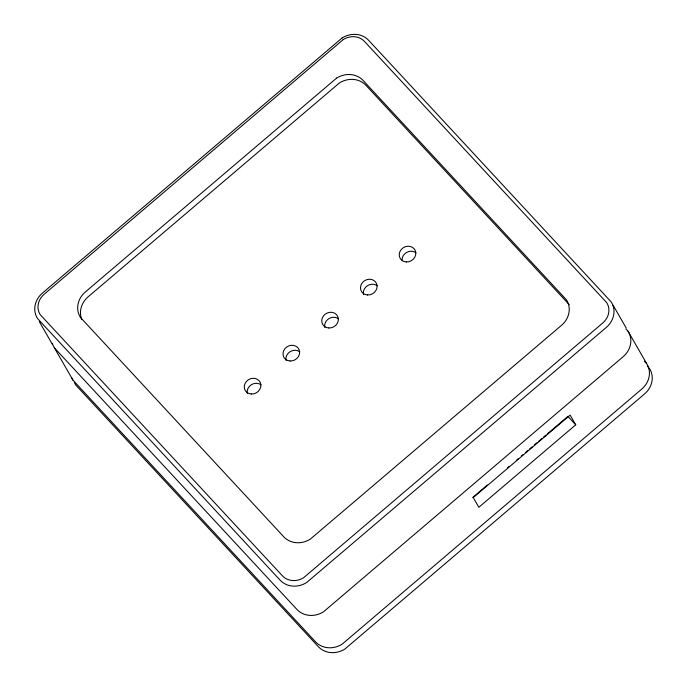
<?xml version="1.0" encoding="UTF-8"?>
<svg xmlns="http://www.w3.org/2000/svg" width="687" height="687" viewBox="0 0 687 687"><rect width="100%" height="100%" fill="white"/><g stroke="black" fill="none" stroke-linecap="round" stroke-linejoin="round"><path stroke-width="1.03" d="M472.665 497.508L487.315 485.022M507.659 467.692L509.29 466.301M516.615 460.058L518.238 458.676M521.493 455.902L523.125 454.511M525.564 452.432L528.002 450.354M529.634 448.963L532.073 446.885M534.52 444.807L536.959 442.729M538.591 441.337L541.845 438.564M543.469 437.181L545.916 435.094M547.539 433.712L567.891 416.374L575.715 424.815L478.83 507.298L473.249 497.586L570.133 415.103L575.715 424.815M625.866 328.884L628.055 331.237L646.665 363.603A21.288 19.133 -29.9 0 1 641.761 389.074L342.117 644.174A21.288 19.133 -29.9 0 1 315.582 641.864L73.002 380.194L54.385 347.837A21.288 19.133 -29.9 0 1 52.306 343.285M644.475 361.242L646.665 363.603M647.266 366.102L649.455 368.455A21.288 19.133 -29.9 0 1 644.552 393.934L344.908 649.026A21.288 19.133 -29.9 0 1 318.373 646.716L75.793 385.055A21.288 19.133 -29.9 0 1 74.385 382.393M569.24 304.685L365.905 85.291A21.288 19.133 -29.9 0 0 339.369 82.981L88.142 296.81A21.288 19.133 -29.9 0 0 81.839 319.627M54.385 347.837L296.973 609.498A21.288 19.133 -29.9 0 0 323.508 611.808L623.152 356.716A21.288 19.133 -29.9 0 0 628.055 331.237M613.07 305.183L626.192 328M39.408 321.782L52.53 344.599M73.002 380.194A21.288 19.133 -29.9 0 1 71.594 377.541M247.346 393.505A8.519 7.651 -29.9 0 1 251.313 384.737A8.519 7.651 -29.9 0 1 261.034 384.849M286.075 360.495A8.519 7.651 -29.9 0 1 290.043 351.718A8.519 7.651 -29.9 0 1 299.764 351.83M324.814 327.476A8.519 7.651 -29.9 0 1 328.781 318.708A8.519 7.651 -29.9 0 1 338.493 318.82M363.543 294.465A8.519 7.651 -29.9 0 1 367.511 285.689A8.519 7.651 -29.9 0 1 377.232 285.801M402.11 260.244A8.519 7.651 -29.9 0 1 406.824 252.335A8.519 7.651 -29.9 0 1 415.961 252.782M342.092 37.974L42.448 293.066A21.288 19.133 -29.9 0 0 37.545 318.545L280.133 580.206A21.288 19.133 -29.9 0 0 306.668 582.524L606.303 327.424A21.288 19.133 -29.9 0 0 611.207 301.945L368.627 40.284A21.288 19.133 -29.9 0 0 342.092 37.974M343.242 39.571L44.14 294.268A17.029 15.312 -29.9 0 0 40.215 314.646L282.426 575.835A17.029 15.312 -29.9 0 0 303.654 577.69L602.757 322.984A17.029 15.312 -29.9 0 0 606.681 302.606L364.471 41.418A17.029 15.312 -29.9 0 0 343.242 39.571M336.578 78.129L85.351 291.958A21.288 19.133 -29.9 0 0 80.448 317.428L283.783 536.813A21.288 19.133 -29.9 0 0 310.318 539.132L561.545 325.303A21.288 19.133 -29.9 0 0 566.449 299.824L363.114 80.439A21.288 19.133 -29.9 0 0 336.578 78.129M251.296 394.012A8.519 7.651 -29.9 0 0 260.347 382.659A8.519 7.651 -29.9 0 0 246.126 381.783A8.519 7.651 -29.9 0 0 251.296 394.012M290.026 360.993A8.519 7.651 -29.9 0 0 299.077 349.64A8.519 7.651 -29.9 0 0 284.856 348.764A8.519 7.651 -29.9 0 0 290.026 360.993M328.755 327.982A8.519 7.651 -29.9 0 0 337.815 316.63A8.519 7.651 -29.9 0 0 323.594 315.745A8.519 7.651 -29.9 0 0 328.755 327.982M367.493 294.963A8.519 7.651 -29.9 0 0 376.545 283.611A8.519 7.651 -29.9 0 0 362.324 282.735A8.519 7.651 -29.9 0 0 367.493 294.963M406.223 261.945A8.519 7.651 -29.9 0 0 415.274 250.592A8.519 7.651 -29.9 0 0 401.062 249.716A8.519 7.651 -29.9 0 0 406.223 261.945"/></g></svg>
